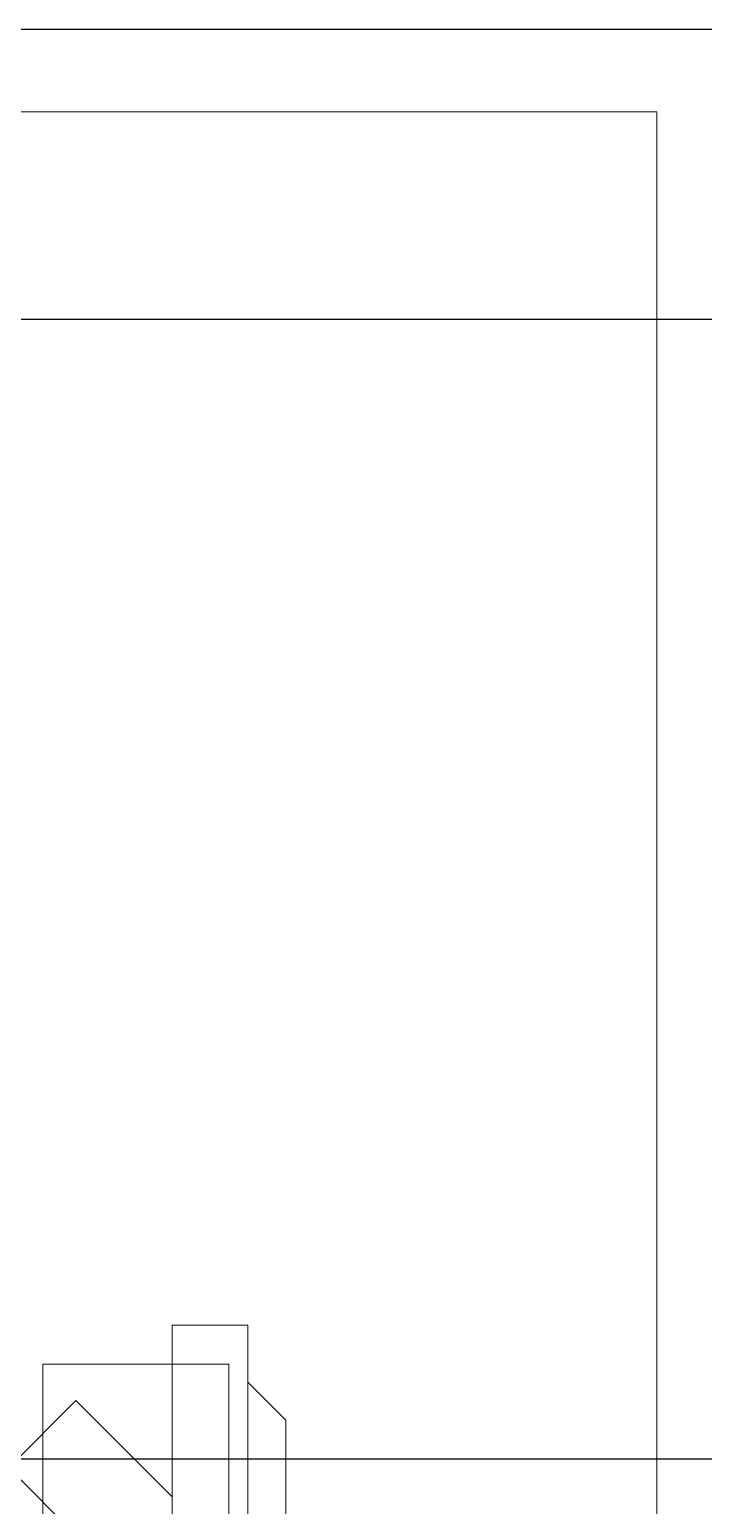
# Model space of a CAD drawing. Header units: inches. Extents: x -246178 to 57169, y -29325 to 19878.
# Drawn here: x 32600 to 32955, y -3624 to -2847 of the extents above; entities that cross this region are included whole.
import ezdxf

# ---------------------------------------------------------------- set-up
doc = ezdxf.new("R2010")
doc.units = ezdxf.units.IN
doc.header["$LTSCALE"] = 25
doc.header["$MEASUREMENT"] = 0
doc.linetypes.add('DASHDOT', pattern=[25.4, 12.7, -6.35, 0, -6.35])
doc.layers.get('0').update_dxf_attribs({"color": 8})
doc.layers.add('00-Ground Floor$0$False Ceiling', color=251, linetype='Continuous')
for name, color, linetype, lineweight in [('00-Ground Floor$0$LOADING', 253, 'Continuous', 5), ('00-Ground Floor$0$NEW Wall', 166, 'Continuous', 5), ('00-Ground Floor$0$Walls', 251, 'Continuous', 5), ('E-LITE-CLNG-CNDT', 6, 'DASHDOT', 35)]:
    doc.layers.add(name, color=color, linetype=linetype, lineweight=lineweight)

# ---------------------------------------------------------------- blocks, each defined once
blk = doc.blocks.new('*X73')
at = {"color": 0}
for p, q in [((13, 1), (13, 1)), ((13, 1), (13, 1)), ((13, 1), (13, 1)), ((13, 1), (13, 1)), ((13, 1), (13, 1)), ((13, 1), (13, 1)), ((13, 1), (13, 1)), ((13, 1), (13, 1)), ((13, 1), (13, 1)), ((13, 1), (13, 1)), ((13, 1), (13, 1)), ((13, 1), (13, 1)), ((13, 1), (13, 1)), ((13, 1), (13, 1)), ((13, 1), (13, 1)), ((13, 1), (14, 1)), ((13, 1), (14, 1)), ((13, 1), (14, 1)), ((13, 1), (13, 1)), ((13, 1), (13, 1)), ((13, 1), (13, 1)), ((13, 1), (13, 1)), ((13, 1), (13, 1)), ((13, 1), (13, 1)), ((13, 1), (13, 1)), ((13, 1), (13, 1)), ((13, 1), (13, 1)), ((13, 1), (13, 1)), ((13, 1), (13, 1)), ((13, 1), (13, 1)), ((13, 1), (13, 1)), ((13, 1), (13, 1)), ((13, 1), (13, 1)), ((13, 1), (13, 1)), ((13, 1), (13, 1)), ((13, 1), (13, 1)), ((13, 1), (13, 1)), ((13, 1), (13, 1)), ((13, 1), (13, 1)), ((13, 1), (13, 1)), ((13, 1), (13, 1)), ((13, 1), (13, 1)), ((13, 1), (13, 1)), ((13, 1), (13, 1)), ((13, 1), (13, 1)), ((13, 1), (13, 1)), ((13, 1), (13, 1)), ((13, 1), (13, 1)), ((13, 1), (13, 1)), ((13, 1), (13, 1)), ((13, 1), (13, 1)), ((13, 1), (13, 1)), ((13, 1), (13, 1)), ((13, 1), (13, 1)), ((13, 1), (13, 1)), ((13, 1), (13, 1)), ((13, 1), (13, 1)), ((13, 1), (13, 1)), ((13, 1), (13, 1)), ((13, 1), (13, 1)), ((13, 1), (13, 1)), ((13, 1), (13, 1)), ((13, 1), (13, 1)), ((13, 1), (13, 1)), ((13, 1), (13, 1)), ((13, 1), (13, 1)), ((13, 1), (13, 1)), ((13, 1), (13, 1)), ((13, 1), (13, 1)), ((13, 1), (13, 1)), ((13, 1), (13, 1)), ((13, 1), (13, 1)), ((13, 1), (13, 1)), ((13, 1), (13, 1)), ((13, 1), (13, 1)), ((13, 1), (13, 1)), ((13, 1), (13, 1)), ((13, 1), (13, 1)), ((13, 1), (13, 1)), ((13, 1), (13, 1)), ((13, 1), (13, 1)), ((13, 1), (13, 1)), ((13, 1), (13, 1)), ((13, 1), (13, 1)), ((13, 1), (13, 1)), ((13, 1), (13, 1)), ((13, 1), (13, 1)), ((13, 1), (13, 1)), ((13, 1), (13, 1)), ((13, 1), (13, 1)), ((13, 1), (13, 1)), ((13, 1), (13, 1)), ((13, 1), (13, 1)), ((13, 1), (13, 1)), ((13, 1), (13, 1)), ((13, 1), (13, 1)), ((13, 1), (13, 1)), ((13, 1), (13, 1)), ((13, 1), (13, 1)), ((13, 1), (13, 1)), ((13, 1), (13, 1)), ((13, 1), (13, 1)), ((13, 1), (13, 1)), ((13, 1), (13, 1)), ((13, 1), (13, 1)), ((13, 1), (13, 1)), ((13, 1), (13, 1)), ((13, 1), (13, 1)), ((13, 1), (13, 1)), ((13, 1), (13, 1)), ((13, 1), (13, 1)), ((13, 1), (13, 1)), ((13, 1), (13, 1)), ((13, 1), (13, 1)), ((13, 1), (13, 1)), ((13, 1), (13, 1)), ((13, 1), (13, 1)), ((13, 1), (13, 1)), ((13, 1), (13, 1)), ((13, 1), (13, 1)), ((13, 1), (13, 1)), ((13, 1), (13, 1)), ((13, 1), (13, 1)), ((13, 1), (14, 1)), ((13, 0), (13, 0)), ((13, 0), (13, 0)), ((13, 0), (13, 0)), ((13, 0), (13, 0)), ((13, 0), (13, 0)), ((13, 0), (13, 0)), ((13, 0), (13, 0)), ((13, 0), (13, 0)), ((13, 0), (13, 0)), ((13, 0), (13, 0)), ((13, 0), (13, 0)), ((13, 0), (13, 0)), ((13, 0), (13, 0)), ((13, 0), (13, 0)), ((13, 0), (13, 0)), ((13, 0), (13, 0)), ((13, 0), (13, 0)), ((13, 0), (13, 0)), ((13, 0), (13, 0)), ((13, 0), (13, 0)), ((13, 0), (13, 0)), ((13, 0), (13, 0)), ((13, 0), (13, 0)), ((13, 0), (13, 0)), ((13, 0), (13, 0)), ((13, 0), (13, 0)), ((13, 0), (13, 0)), ((13, 0), (13, 0)), ((13, 0), (13, 0)), ((13, 0), (13, 0)), ((13, 0), (13, 0)), ((13, 0), (13, 0)), ((13, 0), (13, 0)), ((13, 0), (13, 0)), ((13, 0), (13, 0)), ((13, 0), (13, 0)), ((13, 0), (13, 0)), ((13, 0), (13, 0)), ((13, 0), (13, 0)), ((13, 0), (13, 0)), ((13, 0), (13, 0)), ((13, 0), (13, 0)), ((13, 0), (13, 0)), ((13, 0), (13, 0)), ((13, 0), (13, 0)), ((13, 0), (13, 0)), ((13, 0), (13, 0)), ((13, 0), (13, 0)), ((13, 0), (14, 0)), ((13, 0), (14, 0)), ((13, 0), (13, 0)), ((13, 0), (14, 0)), ((14, 1), (14, 1)), ((14, 1), (14, 1)), ((14, 1), (14, 1)), ((14, 1), (14, 1)), ((14, 1), (14, 1)), ((14, 1), (14, 1)), ((14, 1), (14, 1)), ((14, 1), (14, 1)), ((14, 1), (14, 1)), ((14, 1), (14, 1)), ((14, 1), (14, 1)), ((14, 1), (14, 1)), ((14, 1), (14, 1)), ((14, 1), (14, 1)), ((14, 1), (14, 1)), ((14, 1), (14, 1)), ((14, 1), (14, 1)), ((14, 1), (14, 1)), ((14, 1), (14, 1)), ((14, 1), (14, 1)), ((14, 1), (14, 1)), ((14, 1), (14, 1)), ((14, 1), (14, 1)), ((14, 1), (14, 1)), ((14, 1), (14, 1)), ((14, 1), (14, 1)), ((14, 1), (14, 1)), ((14, 1), (14, 1)), ((14, 1), (14, 1)), ((14, 1), (14, 1)), ((14, 1), (14, 1)), ((14, 1), (14, 1)), ((14, 1), (14, 1)), ((14, 1), (14, 1)), ((14, 1), (14, 1)), ((14, 1), (14, 1)), ((14, 1), (14, 1)), ((14, 1), (14, 1)), ((14, 1), (14, 1)), ((14, 1), (14, 1)), ((14, 1), (14, 1)), ((14, 1), (14, 1)), ((14, 1), (14, 1)), ((14, 1), (14, 1)), ((14, 1), (14, 1)), ((14, 1), (14, 1)), ((14, 1), (14, 1)), ((14, 1), (14, 1)), ((14, 1), (14, 1)), ((14, 1), (14, 1)), ((14, 1), (14, 1)), ((14, 1), (14, 1)), ((14, 1), (14, 1)), ((14, 1), (14, 1)), ((14, 1), (14, 1)), ((14, 1), (14, 1)), ((14, 1), (14, 1)), ((14, 1), (14, 1)), ((14, 1), (14, 1)), ((14, 1), (14, 1)), ((14, 1), (14, 1)), ((14, 1), (14, 1)), ((14, 1), (14, 1)), ((14, 1), (14, 1)), ((14, 1), (14, 1)), ((14, 1), (14, 1)), ((14, 1), (14, 1)), ((14, 1), (14, 1)), ((14, 1), (14, 1)), ((14, 1), (14, 1)), ((14, 1), (14, 1)), ((14, 1), (14, 1)), ((14, 1), (14, 1)), ((14, 1), (14, 1)), ((14, 1), (14, 1)), ((14, 1), (14, 1)), ((14, 1), (14, 1)), ((14, 1), (14, 1)), ((14, 1), (14, 1)), ((14, 1), (14, 1)), ((14, 1), (14, 1)), ((14, 1), (14, 1)), ((14, 1), (14, 1)), ((14, 1), (14, 1)), ((14, 1), (14, 1)), ((14, 1), (14, 1)), ((14, 1), (14, 1)), ((14, 1), (14, 1)), ((14, 1), (14, 1)), ((14, 1), (14, 1)), ((14, 1), (14, 1)), ((14, 1), (14, 1)), ((14, 1), (14, 1)), ((14, 1), (14, 1)), ((14, 0), (14, 0)), ((14, 0), (14, 0)), ((14, 0), (14, 0)), ((14, 0), (14, 0)), ((14, 0), (14, 0)), ((14, 0), (14, 0)), ((14, 0), (14, 0)), ((14, 0), (14, 0)), ((14, 0), (14, 0)), ((14, 0), (14, 0)), ((14, 0), (14, 0)), ((14, 0), (14, 0)), ((14, 0), (14, 0)), ((14, 0), (14, 0)), ((14, 0), (14, 0)), ((14, 0), (14, 0)), ((14, 0), (14, 0)), ((14, 0), (14, 0)), ((14, 0), (14, 0)), ((14, 0), (14, 0)), ((14, 0), (14, 0)), ((14, 0), (14, 0)), ((14, 0), (14, 0)), ((14, 0), (14, 0)), ((14, 0), (14, 0)), ((14, 0), (14, 0)), ((14, 0), (14, 0)), ((14, 0), (14, 0)), ((14, 0), (14, 0)), ((14, 0), (14, 0)), ((14, 0), (14, 0)), ((14, 0), (14, 0)), ((14, 0), (14, 0)), ((14, 0), (14, 0)), ((14, 0), (14, 0)), ((14, 0), (14, 0)), ((14, 0), (14, 0)), ((14, 0), (14, 0)), ((14, 0), (14, 0)), ((14, 0), (14, 0)), ((14, 0), (14, 0)), ((14, 0), (14, 0)), ((14, 0), (14, 0)), ((14, 0), (14, 0)), ((14, 0), (14, 0)), ((14, 0), (14, 0)), ((14, 0), (14, 0)), ((14, 0), (14, 0)), ((13, 0), (13, 0)), ((13, 0), (14, 0)), ((13, 0), (13, 0)), ((13, 0), (14, 0)), ((13, 0), (13, 0)), ((13, 0), (14, 0)), ((13, 0), (13, 0)), ((13, 0), (13, 0)), ((13, 0), (13, 0)), ((13, 0), (13, 0)), ((13, 0), (14, 0)), ((13, 0), (13, 0)), ((13, 0), (14, 0)), ((13, 0), (13, 0)), ((13, 0), (14, 0)), ((13, 0), (13, 0)), ((13, 0), (14, 0)), ((13, 0), (13, 0)), ((13, 0), (14, 0)), ((13, 0), (13, 0)), ((13, 0), (14, 0)), ((13, 0), (13, 0)), ((13, 0), (14, 0)), ((13, 0), (13, 0)), ((13, 0), (13, 0)), ((13, 0), (13, 0)), ((13, 0), (14, 0)), ((13, 0), (13, 0)), ((13, 0), (14, 0)), ((13, 0), (13, 0)), ((13, 0), (14, 0)), ((13, 0), (13, 0)), ((13, 0), (14, 0)), ((13, 0), (13, 0)), ((13, 0), (13, 0)), ((13, 0), (13, 0)), ((13, 0), (13, 0)), ((13, 0), (13, 0)), ((13, 0), (13, 0)), ((13, 0), (13, 0)), ((13, 0), (13, 0)), ((13, 0), (13, 0)), ((13, 0), (13, 0)), ((13, 0), (13, 0)), ((13, 0), (13, 0)), ((13, 0), (13, 0)), ((13, 0), (13, 0)), ((13, 0), (13, 0)), ((13, 0), (13, 0)), ((13, 0), (13, 0)), ((13, 0), (13, 0)), ((13, 0), (13, 0)), ((13, 0), (13, 0)), ((13, 0), (13, 0)), ((13, 0), (13, 0)), ((13, 0), (13, 0)), ((13, 0), (13, 0)), ((13, 0), (13, 0)), ((13, 0), (13, 0)), ((13, 0), (13, 0)), ((13, 0), (13, 0)), ((13, 0), (13, 0)), ((13, 0), (13, 0)), ((13, 0), (13, 0)), ((13, -1), (13, -1)), ((13, -1), (13, -1)), ((13, -1), (13, -1)), ((13, -1), (13, -1)), ((13, -1), (13, -1)), ((13, -1), (14, -1)), ((13, -1), (13, -1)), ((14, 0), (14, 0)), ((14, 0), (14, 0)), ((14, 0), (14, 0)), ((14, 0), (14, 0)), ((14, 0), (14, 0)), ((14, 0), (14, 0)), ((14, 0), (14, 0)), ((14, 0), (14, 0)), ((14, 0), (14, 0)), ((14, 0), (14, 0)), ((14, 0), (14, 0)), ((14, 0), (14, 0)), ((14, 0), (14, 0)), ((14, 0), (14, 0)), ((14, 0), (14, 0)), ((13, 0), (14, 0)), ((14, 0), (14, 0)), ((14, 0), (14, 0)), ((14, 0), (14, 0)), ((14, 0), (14, 0)), ((14, 0), (14, 0)), ((14, 0), (14, 0)), ((14, 0), (14, 0)), ((14, 0), (14, 0)), ((14, 0), (14, 0)), ((14, 0), (14, 0)), ((14, 0), (14, 0)), ((14, 0), (14, 0)), ((14, 0), (14, 0)), ((14, 0), (14, 0)), ((14, 0), (14, 0)), ((14, 0), (14, 0)), ((14, 0), (14, 0)), ((14, 0), (14, 0)), ((14, 0), (14, 0)), ((14, 0), (14, 0)), ((14, 0), (14, 0)), ((14, 0), (14, 0)), ((14, 0), (14, 0)), ((14, 0), (14, 0)), ((14, 0), (14, 0)), ((14, 0), (14, 0)), ((14, 0), (14, 0)), ((14, 0), (14, 0)), ((14, 0), (14, 0)), ((14, 0), (14, 0)), ((14, 0), (14, 0)), ((14, 0), (14, 0)), ((14, 0), (14, 0)), ((14, 0), (14, 0)), ((14, -1), (14, -1)), ((14, -1), (14, -1)), ((14, -1), (14, -1)), ((14, -1), (14, -1)), ((14, -1), (14, -1))]:
    blk.add_line(p, q, dxfattribs=at)
blk = doc.blocks.new('*X72')
at = {"color": 0}
for p, q in [((5, 3), (5, 3)), ((5, 3), (5, 3)), ((5, 3), (5, 3)), ((5, 3), (5, 3)), ((5, 3), (5, 3)), ((5, 3), (5, 3)), ((5, 3), (5, 3)), ((5, 3), (5, 3)), ((5, 3), (5, 3)), ((5, 3), (5, 3)), ((5, 3), (5, 3)), ((5, 3), (5, 3)), ((5, 3), (5, 3)), ((5, 3), (5, 3)), ((5, 3), (5, 3)), ((5, 3), (5, 3)), ((5, 3), (5, 3)), ((5, 3), (5, 3)), ((5, 3), (5, 3)), ((5, 3), (5, 3)), ((5, 3), (5, 3)), ((5, 3), (5, 3)), ((5, 3), (5, 3)), ((5, 3), (5, 3)), ((5, 3), (5, 3)), ((5, 3), (5, 3)), ((5, 3), (5, 3)), ((5, 3), (5, 3)), ((5, 3), (5, 3)), ((5, 3), (5, 3)), ((5, 3), (5, 3)), ((5, 3), (5, 3)), ((5, 3), (5, 3)), ((5, 3), (5, 3)), ((5, 3), (5, 3)), ((5, 3), (5, 3)), ((5, 3), (5, 3)), ((5, 3), (5, 3)), ((5, 3), (5, 3)), ((5, 3), (5, 3)), ((5, 3), (5, 3)), ((5, 3), (5, 3)), ((5, 3), (5, 3)), ((5, 3), (5, 3)), ((5, 3), (5, 3)), ((5, 3), (5, 3)), ((5, 3), (5, 3)), ((5, 3), (5, 3)), ((5, 3), (5, 3)), ((5, 3), (5, 3)), ((5, 3), (5, 3)), ((5, 3), (5, 3)), ((5, 3), (5, 3)), ((5, 3), (5, 3)), ((5, 3), (5, 3)), ((5, 3), (5, 3)), ((5, 3), (5, 3)), ((5, 3), (5, 3)), ((5, 3), (5, 3)), ((5, 3), (5, 3)), ((5, 3), (5, 3)), ((5, 3), (5, 3)), ((5, 3), (5, 3)), ((5, 3), (5, 3)), ((5, 3), (5, 3)), ((5, 3), (5, 3)), ((6, 3), (5, 3)), ((5, 3), (5, 3)), ((6, 3), (5, 3)), ((5, 3), (5, 3)), ((6, 3), (5, 3)), ((5, 3), (5, 3)), ((6, 3), (5, 3)), ((5, 3), (5, 3)), ((5, 3), (5, 3)), ((5, 3), (5, 3)), ((5, 3), (5, 3)), ((5, 3), (5, 3)), ((5, 3), (5, 3)), ((5, 3), (5, 3)), ((5, 3), (5, 3)), ((5, 3), (5, 3)), ((5, 3), (5, 3)), ((5, 3), (5, 3)), ((5, 3), (5, 3)), ((5, 3), (5, 3)), ((5, 3), (5, 3)), ((5, 3), (5, 3)), ((5, 3), (5, 3)), ((5, 3), (5, 3)), ((5, 3), (5, 3)), ((5, 3), (5, 3)), ((5, 3), (5, 3)), ((5, 3), (5, 3)), ((5, 3), (5, 3)), ((5, 3), (5, 3)), ((6, 3), (6, 3)), ((6, 3), (6, 3)), ((6, 3), (6, 3)), ((6, 3), (6, 3)), ((6, 3), (6, 3)), ((6, 3), (6, 3)), ((6, 3), (6, 3)), ((6, 3), (6, 3)), ((6, 3), (6, 3)), ((6, 3), (6, 3)), ((6, 3), (6, 3)), ((6, 3), (6, 3)), ((6, 3), (6, 3)), ((6, 3), (6, 3)), ((6, 3), (6, 3)), ((6, 3), (6, 3)), ((6, 3), (6, 3)), ((6, 3), (6, 3)), ((6, 3), (6, 3)), ((6, 3), (6, 3)), ((6, 3), (6, 3)), ((6, 3), (6, 3)), ((6, 3), (6, 3)), ((6, 3), (6, 3)), ((6, 3), (6, 3)), ((6, 3), (6, 3)), ((6, 3), (6, 3)), ((6, 3), (6, 3)), ((6, 3), (6, 3)), ((6, 3), (6, 3)), ((6, 3), (6, 3)), ((6, 3), (6, 3)), ((6, 3), (6, 3)), ((6, 3), (6, 3)), ((6, 3), (6, 3)), ((6, 3), (6, 3)), ((6, 3), (6, 3)), ((6, 3), (6, 3)), ((6, 3), (6, 3)), ((6, 3), (6, 3)), ((6, 3), (6, 3)), ((6, 3), (6, 3)), ((6, 3), (6, 3)), ((6, 3), (6, 3)), ((6, 3), (6, 3)), ((6, 3), (6, 3)), ((6, 3), (6, 3)), ((6, 3), (6, 3)), ((6, 3), (6, 3)), ((6, 3), (6, 3)), ((6, 3), (6, 3)), ((6, 3), (6, 3)), ((6, 3), (6, 3)), ((6, 3), (6, 3)), ((6, 3), (6, 3)), ((6, 3), (6, 3)), ((6, 3), (6, 3)), ((6, 3), (6, 3)), ((6, 3), (6, 3)), ((6, 3), (6, 3)), ((6, 3), (6, 3)), ((6, 3), (6, 3)), ((6, 3), (6, 3)), ((6, 3), (6, 3)), ((6, 3), (6, 3)), ((6, 3), (6, 3)), ((6, 3), (6, 3)), ((6, 3), (6, 3)), ((6, 3), (6, 3)), ((6, 3), (6, 3)), ((6, 3), (6, 3)), ((6, 3), (6, 3)), ((6, 3), (6, 3)), ((6, 3), (6, 3)), ((6, 3), (6, 3)), ((6, 3), (6, 3)), ((6, 3), (6, 3)), ((6, 3), (6, 3)), ((6, 3), (6, 3)), ((6, 3), (6, 3)), ((6, 3), (6, 3)), ((6, 3), (6, 3)), ((6, 3), (6, 3)), ((6, 3), (6, 3)), ((6, 3), (6, 3)), ((6, 3), (6, 3)), ((6, 3), (6, 3)), ((6, 3), (6, 3)), ((6, 3), (6, 3)), ((6, 3), (6, 3)), ((6, 3), (6, 3)), ((6, 3), (6, 3)), ((6, 3), (6, 3)), ((6, 3), (6, 3)), ((6, 3), (6, 3)), ((6, 3), (6, 3)), ((6, 3), (6, 3)), ((6, 3), (6, 3)), ((6, 3), (6, 3)), ((6, 3), (6, 3)), ((6, 3), (6, 3)), ((6, 3), (6, 3)), ((6, 3), (6, 3)), ((6, 3), (6, 3)), ((6, 3), (6, 3)), ((6, 3), (6, 3)), ((6, 3), (6, 3)), ((6, 3), (6, 3)), ((6, 3), (6, 3)), ((6, 3), (6, 3)), ((6, 3), (6, 3)), ((6, 3), (6, 3)), ((6, 3), (6, 3)), ((6, 3), (6, 3)), ((6, 3), (6, 3)), ((6, 3), (6, 3)), ((6, 3), (6, 3)), ((6, 3), (6, 3)), ((6, 3), (6, 3)), ((6, 3), (6, 3)), ((6, 3), (6, 3)), ((6, 3), (6, 3)), ((6, 3), (6, 3)), ((6, 3), (6, 3)), ((6, 3), (6, 3)), ((6, 3), (6, 3)), ((6, 3), (6, 3)), ((6, 3), (6, 3)), ((6, 3), (6, 3)), ((6, 3), (6, 3)), ((6, 3), (6, 3)), ((6, 3), (6, 3)), ((6, 3), (6, 3)), ((6, 3), (6, 3)), ((6, 3), (6, 3)), ((6, 3), (6, 3)), ((6, 3), (6, 3)), ((6, 3), (6, 3)), ((6, 3), (6, 3)), ((6, 3), (6, 3)), ((6, 3), (6, 3)), ((6, 3), (6, 3)), ((6, 3), (6, 3)), ((6, 3), (6, 3)), ((6, 3), (6, 3)), ((6, 3), (6, 3)), ((6, 3), (6, 3)), ((6, 3), (6, 3)), ((6, 3), (6, 3)), ((6, 3), (6, 3)), ((6, 3), (6, 3)), ((6, 3), (6, 3)), ((6, 3), (6, 3)), ((6, 3), (6, 3)), ((6, 3), (6, 3)), ((6, 3), (6, 3)), ((6, 3), (6, 3)), ((6, 3), (6, 3)), ((6, 3), (6, 3)), ((6, 3), (6, 3)), ((6, 3), (6, 3)), ((6, 3), (6, 3)), ((6, 3), (6, 3)), ((6, 3), (6, 3)), ((6, 3), (6, 3)), ((6, 3), (6, 3)), ((6, 3), (6, 3)), ((6, 3), (6, 3)), ((6, 3), (6, 3)), ((6, 3), (6, 3)), ((6, 3), (6, 3)), ((6, 3), (6, 3)), ((6, 3), (6, 3)), ((6, 3), (6, 3)), ((6, 3), (6, 3)), ((6, 3), (6, 3)), ((6, 3), (6, 3)), ((6, 3), (6, 3)), ((6, 3), (6, 3)), ((6, 3), (6, 3)), ((6, 3), (6, 3)), ((6, 3), (6, 3)), ((6, 3), (6, 3)), ((6, 3), (6, 3)), ((6, 3), (6, 3)), ((6, 3), (6, 3)), ((6, 3), (6, 3)), ((6, 3), (6, 3)), ((6, 3), (6, 3)), ((6, 3), (6, 3)), ((6, 3), (6, 3)), ((6, 3), (6, 3)), ((6, 3), (6, 3)), ((6, 3), (6, 3)), ((6, 3), (6, 3)), ((6, 3), (6, 3)), ((6, 3), (6, 3)), ((6, 3), (6, 3)), ((6, 3), (6, 3)), ((6, 3), (6, 3)), ((6, 3), (6, 3)), ((6, 3), (6, 3)), ((6, 3), (6, 3)), ((6, 3), (6, 3)), ((6, 3), (5, 3)), ((6, 3), (5, 3)), ((6, 3), (5, 3)), ((6, 3), (5, 3)), ((6, 3), (5, 3)), ((6, 3), (6, 3)), ((6, 3), (6, 3)), ((6, 3), (6, 3)), ((6, 3), (6, 3)), ((6, 3), (6, 3)), ((6, 3), (6, 3)), ((6, 3), (6, 3)), ((6, 3), (6, 3)), ((6, 3), (6, 3)), ((6, 3), (6, 3)), ((6, 3), (6, 3)), ((6, 3), (6, 3)), ((6, 3), (6, 3)), ((6, 3), (6, 3)), ((6, 3), (6, 3)), ((6, 3), (6, 3)), ((6, 3), (6, 3)), ((6, 3), (6, 3)), ((6, 3), (6, 3)), ((6, 3), (6, 3)), ((6, 3), (6, 3)), ((6, 3), (6, 3)), ((6, 3), (6, 3)), ((6, 3), (6, 3)), ((6, 3), (6, 3)), ((6, 3), (6, 3)), ((6, 3), (6, 3)), ((6, 3), (6, 3)), ((6, 3), (6, 3)), ((6, 3), (6, 3)), ((6, 3), (6, 3)), ((6, 3), (6, 3)), ((6, 3), (6, 3)), ((6, 3), (6, 3)), ((6, 3), (6, 3)), ((6, 3), (6, 3)), ((6, 3), (6, 3)), ((6, 3), (6, 3)), ((6, 3), (6, 3)), ((6, 3), (6, 3)), ((6, 3), (6, 3)), ((6, 3), (6, 3)), ((6, 3), (6, 3)), ((6, 3), (6, 3)), ((6, 3), (6, 3)), ((6, 3), (6, 3)), ((6, 3), (6, 3)), ((6, 3), (6, 3)), ((6, 3), (6, 3)), ((6, 3), (6, 3)), ((6, 3), (6, 3)), ((6, 3), (6, 3)), ((6, 3), (6, 3)), ((6, 3), (6, 3)), ((6, 3), (6, 3)), ((6, 3), (6, 3)), ((6, 3), (6, 3)), ((6, 3), (6, 3)), ((6, 3), (6, 3)), ((6, 3), (6, 3)), ((6, 3), (6, 3)), ((6, 3), (6, 3)), ((6, 3), (6, 3)), ((6, 3), (6, 3)), ((6, 3), (6, 3)), ((6, 3), (6, 3)), ((6, 3), (6, 3)), ((6, 3), (6, 3)), ((6, 3), (6, 3)), ((6, 3), (6, 3)), ((6, 3), (6, 3)), ((6, 3), (6, 3)), ((6, 3), (6, 3)), ((6, 3), (6, 3)), ((6, 3), (6, 3)), ((6, 3), (6, 3)), ((6, 3), (6, 3)), ((6, 3), (6, 3)), ((6, 3), (6, 3)), ((6, 3), (6, 3)), ((6, 3), (6, 3)), ((6, 3), (6, 3)), ((6, 3), (6, 3)), ((6, 3), (6, 3)), ((6, 3), (6, 3)), ((6, 3), (6, 3)), ((6, 3), (6, 3)), ((6, 3), (6, 3)), ((6, 3), (6, 3)), ((6, 3), (6, 3)), ((6, 3), (6, 3)), ((6, 3), (6, 3)), ((6, 3), (6, 3)), ((6, 3), (6, 3)), ((6, 3), (6, 3)), ((6, 3), (6, 3)), ((6, 3), (6, 3)), ((6, 3), (6, 3)), ((6, 3), (6, 3)), ((6, 3), (6, 3)), ((6, 3), (6, 3)), ((6, 3), (6, 3)), ((6, 3), (6, 3)), ((6, 3), (6, 3)), ((6, 3), (6, 3)), ((6, 3), (6, 3)), ((6, 3), (6, 3)), ((6, 3), (6, 3)), ((6, 3), (6, 3)), ((6, 3), (6, 3)), ((6, 3), (6, 3)), ((6, 3), (6, 3)), ((6, 3), (6, 3)), ((6, 3), (6, 3)), ((6, 3), (6, 3)), ((6, 3), (6, 3)), ((6, 3), (6, 3)), ((6, 3), (6, 3)), ((6, 3), (6, 3)), ((6, 3), (6, 3)), ((6, 3), (6, 3)), ((6, 3), (6, 3)), ((6, 3), (6, 3)), ((6, 3), (6, 3)), ((6, 3), (6, 3)), ((6, 3), (6, 3)), ((6, 3), (6, 3)), ((6, 3), (6, 3)), ((6, 3), (6, 3)), ((6, 3), (6, 3)), ((6, 3), (6, 3)), ((6, 3), (6, 3)), ((6, 3), (6, 3)), ((6, 3), (6, 3)), ((6, 3), (6, 3)), ((6, 3), (6, 3)), ((6, 3), (6, 3)), ((6, 3), (6, 3)), ((6, 3), (6, 3)), ((6, 3), (6, 3)), ((6, 3), (6, 3)), ((6, 3), (6, 3)), ((6, 3), (6, 3)), ((6, 3), (6, 3)), ((6, 3), (6, 3)), ((6, 3), (6, 3)), ((6, 3), (6, 3)), ((6, 3), (6, 3)), ((6, 3), (6, 3)), ((6, 3), (6, 3)), ((6, 3), (6, 3)), ((6, 3), (6, 3)), ((6, 3), (6, 3)), ((6, 3), (6, 3)), ((6, 3), (6, 3)), ((6, 3), (6, 3)), ((6, 3), (6, 3)), ((6, 3), (6, 3)), ((6, 3), (6, 3)), ((6, 3), (6, 3)), ((6, 3), (6, 3)), ((6, 3), (6, 3)), ((6, 3), (6, 3)), ((6, 3), (6, 3)), ((6, 3), (6, 3)), ((6, 3), (6, 3)), ((6, 3), (6, 3)), ((6, 3), (6, 3)), ((6, 3), (6, 3)), ((6, 3), (6, 3)), ((6, 3), (6, 3)), ((6, 3), (6, 3)), ((6, 3), (6, 3)), ((6, 3), (6, 3)), ((6, 3), (6, 3)), ((6, 3), (6, 3)), ((6, 3), (6, 3)), ((6, 3), (6, 3)), ((6, 3), (6, 3)), ((6, 3), (6, 3)), ((6, 3), (6, 3)), ((6, 3), (6, 3)), ((6, 3), (6, 3)), ((6, 3), (6, 3)), ((6, 3), (6, 3)), ((6, 3), (6, 3)), ((6, 3), (6, 3)), ((6, 3), (6, 3)), ((6, 3), (6, 3)), ((6, 3), (6, 3)), ((6, 3), (6, 3)), ((6, 3), (6, 3)), ((6, 3), (6, 3)), ((6, 3), (6, 3)), ((6, 3), (6, 3)), ((6, 3), (6, 3)), ((6, 3), (6, 3)), ((6, 3), (6, 3)), ((6, 3), (6, 3)), ((6, 3), (6, 3)), ((6, 3), (6, 3)), ((6, 3), (6, 3)), ((6, 3), (6, 3)), ((6, 3), (6, 3)), ((6, 3), (6, 3)), ((6, 3), (6, 3)), ((6, 3), (6, 3)), ((6, 3), (6, 3)), ((6, 3), (6, 3)), ((6, 3), (6, 3)), ((6, 3), (6, 3)), ((6, 3), (6, 3)), ((6, 3), (6, 3)), ((6, 3), (6, 3)), ((6, 3), (6, 3)), ((6, 3), (6, 3)), ((6, 3), (6, 3)), ((6, 3), (6, 3)), ((6, 3), (6, 3)), ((6, 3), (6, 3)), ((6, 3), (6, 3)), ((6, 3), (6, 3)), ((6, 3), (6, 3)), ((6, 3), (6, 3)), ((6, 3), (6, 3)), ((6, 3), (6, 3)), ((6, 3), (6, 3)), ((6, 3), (6, 3)), ((6, 3), (6, 3)), ((6, 3), (6, 3)), ((6, 3), (6, 3)), ((6, 3), (6, 3)), ((6, 3), (6, 3)), ((6, 3), (6, 3)), ((6, 3), (6, 3)), ((6, 3), (6, 3)), ((6, 3), (6, 3)), ((6, 3), (6, 3)), ((6, 3), (6, 3)), ((6, 3), (6, 3)), ((6, 3), (6, 3)), ((6, 3), (6, 3)), ((6, 3), (6, 3)), ((6, 3), (6, 3)), ((6, 3), (6, 3)), ((6, 3), (6, 3)), ((6, 3), (6, 3)), ((6, 3), (6, 3)), ((6, 3), (6, 3)), ((6, 3), (6, 3)), ((6, 3), (6, 3)), ((6, 3), (6, 3)), ((6, 3), (6, 3)), ((6, 3), (6, 3)), ((6, 3), (6, 3)), ((6, 3), (6, 3)), ((6, 3), (6, 3)), ((6, 3), (6, 3)), ((6, 3), (6, 3)), ((6, 3), (6, 3)), ((6, 3), (6, 3)), ((6, 3), (6, 3)), ((6, 3), (6, 3)), ((6, 3), (6, 3)), ((6, 3), (6, 3)), ((6, 3), (6, 3)), ((6, 3), (6, 3)), ((6, 3), (6, 3)), ((6, 3), (6, 3)), ((6, 3), (6, 3)), ((6, 3), (6, 3)), ((6, 3), (6, 3)), ((6, 3), (6, 3)), ((6, 3), (6, 3)), ((6, 3), (6, 3)), ((6, 3), (6, 3)), ((6, 3), (6, 3)), ((6, 3), (6, 3)), ((6, 3), (6, 3)), ((6, 3), (6, 3)), ((6, 3), (6, 3)), ((6, 3), (6, 3)), ((6, 3), (6, 3)), ((6, 3), (6, 3)), ((6, 3), (6, 3)), ((6, 3), (6, 3)), ((6, 3), (6, 3)), ((6, 3), (6, 3)), ((6, 3), (6, 3)), ((6, 3), (6, 3)), ((6, 3), (6, 3)), ((6, 3), (6, 3)), ((6, 3), (6, 3)), ((6, 3), (6, 3)), ((6, 3), (6, 3)), ((6, 3), (6, 3)), ((6, 3), (6, 3)), ((6, 3), (6, 3)), ((6, 3), (6, 3)), ((6, 3), (6, 3)), ((6, 3), (6, 3)), ((6, 3), (6, 3)), ((6, 3), (6, 3)), ((6, 3), (6, 3)), ((6, 3), (6, 3)), ((6, 3), (6, 3)), ((6, 3), (6, 3)), ((6, 3), (6, 3)), ((6, 3), (6, 3)), ((6, 3), (6, 3)), ((6, 3), (6, 3)), ((6, 3), (6, 3)), ((6, 3), (6, 3)), ((6, 3), (6, 3)), ((6, 3), (6, 3)), ((6, 3), (6, 3)), ((6, 3), (6, 3))]:
    blk.add_line(p, q, dxfattribs=at)
blk = doc.blocks.new('00-Ground Floor$0$GF21043-P')
at = {"color": 0}
for p, q in [((0.8, 0.75), (-0.8, 0.75)), ((0.8, 0), (0.8, 0.75))]:
    blk.add_line(p, q, dxfattribs=at)
for points in [[(0.8, 0.75), (0.8, 0.75), (0.8, 0.75), (0.8, 0.75), (0.8, 0.75), (0.8, 0.75), (0.8, 0.75), (0.8, 0.75), (0.8, 0.75), (0.8, 0.75), (0.8, 0.75), (0.8, 0.75), (0.8, 0.75), (0.8, 0.75), (0.8, 0.75), (0.8, 0.75), (0.8, 0.75), (0.8, 0.75), (0.8, 0.75), (0.8, 0.75), (0.8, 0.75), (0.8, 0.75), (0.8, 0.75), (0.8, 0.75), (0.8, 0.75), (0.8, 0.75), (0.8, 0.75), (0.8, 0.75), (0.8, 0.75), (0.8, 0.75), (0.8, 0.75), (0.8, 0.75), (0.8, 0.75), (0.8, 0.75), (0.8, 0.75), (0.8, 0.75), (0.8, 0.75), (0.8, 0.75), (0.8, 0.75), (0.8, 0.75), (0.8, 0.75), (0.8, 0.75), (0.8, 0.75), (0.8, 0.75), (0.8, 0.75), (0.8, 0.75), (0.8, 0.75), (0.8, 0.75), (0.8, 0.75), (0.8, 0.75), (0.8, 0.75), (0.8, 0.75), (0.8, 0.75), (0.8, 0.75), (0.8, 0.75), (0.8, 0.75), (0.8, 0.75), (0.8, 0.75), (0.8, 0.75), (0.8, 0.75), (0.8, 0.75), (0.8, 0.75), (0.8, 0.75), (0.8, 0.75), (0.8, 0.75), (0.8, 0.75), (0.8, 0.75), (0.8, 0.75), (0.8, 0.75), (0.8, 0.75), (0.8, 0.75), (0.8, 0.75), (0.8, 0.75), (0.8, 0.75), (0.8, 0.75), (0.8, 0.75), (0.8, 0.75), (0.8, 0.75), (0.8, 0.75), (0.8, 0.75), (0.8, 0.75), (0.8, 0.75), (0.8, 0.75), (0.8, 0.75), (0.8, 0.75), (0.8, 0.75), (0.8, 0.75), (0.8, 0.75), (0.8, 0.75), (0.8, 0.75), (0.8, 0.75), (0.8, 0.75), (0.8, 0.75), (0.8, 0.75), (0.8, 0.75), (0.8, 0.75), (0.8, 0.75), (0.8, 0.75), (0.8, 0.75), (0.8, 0.75), (0.8, 0.75), (0.8, 0.75), (0.8, 0.75), (0.8, 0.75), (0.8, 0.75), (0.8, 0.75), (0.8, 0.75), (0.8, 0.75), (0.8, 0.75), (0.8, 0.75), (0.8, 0.75), (0.8, 0.75), (0.8, 0.75), (0.8, 0.75), (0.8, 0.75), (0.8, 0.75), (0.8, 0.75), (0.8, 0.75), (0.8, 0.75), (0.8, 0.75), (0.8, 0.75), (0.8, 0.75), (0.8, 0.75), (0.8, 0.75), (0.8, 0.75), (0.8, 0.75), (0.8, 0.75), (0.8, 0.75), (0.8, 0.75), (0.8, 0.75), (0.8, 0.75), (0.8, 0.75), (0.8, 0.75), (0.8, 0.75), (0.8, 0.75), (0.8, 0.75), (0.8, 0.75), (0.8, 0.75), (0.8, 0.75), (0.8, 0.75), (0.8, 0.75), (0.8, 0.75), (0.8, 0.75), (0.8, 0.75), (0.8, 0.75), (0.8, 0.75), (0.8, 0.75), (0.8, 0.75), (0.8, 0.75), (0.8, 0.75), (0.8, 0.75), (0.8, 0.75), (0.8, 0.75), (0.8, 0.75), (0.8, 0.75), (0.8, 0.75), (0.8, 0.75), (0.8, 0.75), (0.8, 0.75), (0.8, 0.75), (0.8, 0.75), (0.8, 0.75), (0.8, 0.75), (0.8, 0.75), (0.8, 0.75), (0.8, 0.75), (0.8, 0.75), (0.8, 0.75), (0.8, 0.75), (0.8, 0.75), (0.8, 0.75), (0.8, 0.75), (0.8, 0.75), (0.8, 0.75), (0.8, 0.75), (0.8, 0.75), (0.8, 0.75), (0.8, 0.75), (0.8, 0.75), (0.8, 0.75), (0.8, 0.75), (0.8, 0.75), (0.8, 0.75), (0.8, 0.75), (0.8, 0.75), (0.8, 0.75), (0.8, 0.75), (0.8, 0.75), (0.8, 0.75), (0.8, 0.75), (0.8, 0.75), (0.8, 0.75), (0.8, 0.75), (0.8, 0.75), (0.8, 0.75), (0.8, 0.75), (0.8, 0.75), (0.8, 0.75), (0.8, 0.75), (0.8, 0.75), (0.8, 0.75), (0.8, 0.75), (0.8, 0.75), (0.8, 0.75), (0.8, 0.75), (0.8, 0.75), (0.8, 0.75), (0.8, 0.75), (0.8, 0.75), (0.8, 0.75), (0.8, 0.75), (0.8, 0.75), (0.8, 0.75), (0.8, 0.75), (0.8, 0.75), (0.8, 0.75), (0.8, 0.75), (0.8, 0.75), (0.8, 0.75), (0.8, 0.75), (0.8, 0.75), (0.8, 0.75), (0.8, 0.75), (0.8, 0.75), (0.8, 0.75), (0.8, 0.75), (0.8, 0.75), (0.8, 0.75), (0.8, 0.75), (0.8, 0.75), (0.8, 0.75), (0.8, 0.75), (0.8, 0.75), (0.8, 0.75), (0.8, 0.75), (0.8, 0.75), (0.8, 0.75), (0.8, 0.75), (0.8, 0.75), (0.8, 0.75), (0.8, 0.75), (0.8, 0.75), (0.8, 0.75), (0.8, 0.75), (0.8, 0.75), (0.8, 0.75), (0.8, 0.75), (0.8, 0.75), (0.8, 0.75), (0.8, 0.75), (0.8, 0.75), (0.8, 0.75), (0.8, 0.75), (0.8, 0.75), (0.8, 0.75), (0.8, 0.75), (0.8, 0.75), (0.8, 0.75), (0.8, 0.75), (0.8, 0.75), (0.8, 0.75), (0.8, 0.75), (0.8, 0.75), (0.8, 0.75), (0.8, 0.75), (0.8, 0.75), (0.8, 0.75), (0.8, 0.75), (0.8, 0.75), (0.8, 0.75), (0.8, 0.75), (0.8, 0.75), (0.8, 0.75), (0.8, 0.75), (0.8, 0.75), (0.8, 0.75), (0.8, 0.75)], [(0.8, 0.75), (0.8, 0.75), (0.8, 0.75), (0.8, 0.75), (0.8, 0.75), (0.8, 0.75), (0.8, 0.75), (0.8, 0.75), (0.8, 0.75), (0.8, 0.75), (0.8, 0.75), (0.8, 0.75), (0.8, 0.75), (0.8, 0.75), (0.8, 0.75), (0.8, 0.75), (0.8, 0.75), (0.8, 0.75), (0.8, 0.75), (0.8, 0.75), (0.8, 0.75), (0.8, 0.75), (0.8, 0.75), (0.8, 0.75), (0.8, 0.75), (0.8, 0.75), (0.8, 0.75), (0.8, 0.75), (0.8, 0.75), (0.8, 0.75), (0.8, 0.75), (0.8, 0.75), (0.8, 0.75), (0.8, 0.75), (0.8, 0.75), (0.8, 0.75), (0.8, 0.75), (0.8, 0.75), (0.8, 0.75), (0.8, 0.75), (0.8, 0.75), (0.8, 0.75), (0.8, 0.75), (0.8, 0.75), (0.8, 0.75), (0.8, 0.75), (0.8, 0.75), (0.8, 0.75), (0.8, 0.75), (0.8, 0.75), (0.8, 0.75), (0.8, 0.75), (0.8, 0.75), (0.8, 0.75), (0.8, 0.75), (0.8, 0.75), (0.8, 0.75), (0.8, 0.75), (0.8, 0.75), (0.8, 0.75), (0.8, 0.75), (0.8, 0.75), (0.8, 0.75), (0.8, 0.75), (0.8, 0.75), (0.8, 0.75), (0.8, 0.75), (0.8, 0.75), (0.8, 0.75), (0.8, 0.75), (0.8, 0.75), (0.8, 0.75), (0.8, 0.75), (0.8, 0.75), (0.8, 0.75), (0.8, 0.75), (0.8, 0.75), (0.8, 0.75), (0.8, 0.75), (0.8, 0.75), (0.8, 0.75), (0.8, 0.75), (0.8, 0.75), (0.8, 0.75), (0.8, 0.75), (0.8, 0.75), (0.8, 0.75), (0.8, 0.75), (0.8, 0.75), (0.8, 0.75), (0.8, 0.75), (0.8, 0.75), (0.8, 0.75), (0.8, 0.75), (0.8, 0.75), (0.8, 0.75), (0.8, 0.75), (0.8, 0.75), (0.8, 0.75), (0.8, 0.75), (0.8, 0.75), (0.8, 0.75), (0.8, 0.75), (0.8, 0.75), (0.8, 0.75), (0.8, 0.75), (0.8, 0.75), (0.8, 0.75), (0.8, 0.75), (0.8, 0.75), (0.8, 0.75), (0.8, 0.75), (0.8, 0.75), (0.8, 0.75), (0.8, 0.75), (0.8, 0.75), (0.8, 0.75), (0.8, 0.75), (0.8, 0.75), (0.8, 0.75), (0.8, 0.75), (0.8, 0.75), (0.8, 0.75), (0.8, 0.75), (0.8, 0.75), (0.8, 0.75), (0.8, 0.75), (0.8, 0.75), (0.8, 0.75), (0.8, 0.75), (0.8, 0.75), (0.8, 0.75), (0.8, 0.75), (0.8, 0.75), (0.8, 0.75), (0.8, 0.75), (0.8, 0.75), (0.8, 0.75), (0.8, 0.75), (0.8, 0.75), (0.8, 0.75), (0.8, 0.75), (0.8, 0.75), (0.8, 0.75), (0.8, 0.75), (0.8, 0.75), (0.8, 0.75), (0.8, 0.75), (0.8, 0.75), (0.8, 0.75), (0.8, 0.75), (0.8, 0.75), (0.8, 0.75), (0.8, 0.75), (0.8, 0.75), (0.8, 0.75), (0.8, 0.75), (0.8, 0.75), (0.8, 0.75), (0.8, 0.75), (0.8, 0.75), (0.8, 0.75), (0.8, 0.75), (0.8, 0.75), (0.8, 0.75), (0.8, 0.75), (0.8, 0.75), (0.8, 0.75), (0.8, 0.75), (0.8, 0.75), (0.8, 0.75), (0.8, 0.75), (0.8, 0.75), (0.8, 0.75), (0.8, 0.75), (0.8, 0.75), (0.8, 0.75), (0.8, 0.75), (0.8, 0.75), (0.8, 0.75), (0.8, 0.75), (0.8, 0.75), (0.8, 0.75), (0.8, 0.75), (0.8, 0.75), (0.8, 0.75), (0.8, 0.75), (0.8, 0.75), (0.8, 0.75), (0.8, 0.75), (0.8, 0.75), (0.8, 0.75), (0.8, 0.75), (0.8, 0.75), (0.8, 0.75), (0.8, 0.75), (0.8, 0.75), (0.8, 0.75), (0.8, 0.75), (0.8, 0.75), (0.8, 0.75), (0.8, 0.75), (0.8, 0.75), (0.8, 0.75), (0.8, 0.75), (0.8, 0.75), (0.8, 0.75), (0.8, 0.75), (0.8, 0.75), (0.8, 0.75), (0.8, 0.75), (0.8, 0.75), (0.8, 0.75), (0.8, 0.75), (0.8, 0.75), (0.8, 0.75), (0.8, 0.75), (0.8, 0.75), (0.8, 0.75)], [(0.8, 0.75), (0.8, 0.75), (0.8, 0.75), (0.8, 0.75), (0.8, 0.75), (0.8, 0.75), (0.8, 0.75), (0.8, 0.75), (0.8, 0.75), (0.8, 0.75), (0.8, 0.75), (0.8, 0.75), (0.8, 0.75), (0.8, 0.75), (0.8, 0.75), (0.8, 0.75), (0.8, 0.75), (0.8, 0.75), (0.8, 0.75), (0.8, 0.75), (0.8, 0.75), (0.8, 0.75), (0.8, 0.75), (0.8, 0.75), (0.8, 0.75), (0.8, 0.75), (0.8, 0.75), (0.8, 0.75), (0.8, 0.75), (0.8, 0.75), (0.8, 0.75), (0.8, 0.75), (0.8, 0.75), (0.8, 0.75), (0.8, 0.75), (0.8, 0.75), (0.8, 0.75), (0.8, 0.75), (0.8, 0.75), (0.8, 0.75), (0.8, 0.75), (0.8, 0.75), (0.8, 0.75), (0.8, 0.75), (0.8, 0.75), (0.8, 0.75), (0.8, 0.75), (0.8, 0.75), (0.8, 0.75), (0.8, 0.75), (0.8, 0.75), (0.8, 0.75), (0.8, 0.75), (0.8, 0.75), (0.8, 0.75), (0.8, 0.75), (0.8, 0.75), (0.8, 0.75), (0.8, 0.75), (0.8, 0.75), (0.8, 0.75), (0.8, 0.75), (0.8, 0.75), (0.8, 0.75), (0.8, 0.75), (0.8, 0.75), (0.8, 0.75), (0.8, 0.75), (0.8, 0.75), (0.8, 0.75), (0.8, 0.75), (0.8, 0.75), (0.8, 0.75), (0.8, 0.75), (0.8, 0.75), (0.8, 0.75), (0.8, 0.75), (0.8, 0.75), (0.8, 0.75), (0.8, 0.75), (0.8, 0.75), (0.8, 0.75), (0.8, 0.75), (0.8, 0.75), (0.8, 0.75), (0.8, 0.75), (0.8, 0.75), (0.8, 0.75), (0.8, 0.75), (0.8, 0.75), (0.8, 0.75), (0.8, 0.75), (0.8, 0.75), (0.8, 0.75), (0.8, 0.75), (0.8, 0.75), (0.8, 0.75), (0.8, 0.75), (0.8, 0.75), (0.8, 0.75), (0.8, 0.75), (0.8, 0.75), (0.8, 0.75), (0.8, 0.75), (0.8, 0.75), (0.8, 0.75), (0.8, 0.75), (0.8, 0.75), (0.8, 0.75), (0.8, 0.75), (0.8, 0.75), (0.8, 0.75), (0.8, 0.75), (0.8, 0.75), (0.8, 0.75), (0.8, 0.75), (0.8, 0.75), (0.8, 0.75), (0.8, 0.75), (0.8, 0.75), (0.8, 0.75), (0.8, 0.75), (0.8, 0.75), (0.8, 0.75), (0.8, 0.75), (0.8, 0.75), (0.8, 0.75), (0.8, 0.75), (0.8, 0.75), (0.8, 0.75), (0.8, 0.75), (0.8, 0.75), (0.8, 0.75), (0.8, 0.75), (0.8, 0.75), (0.8, 0.75), (0.8, 0.75), (0.8, 0.75), (0.8, 0.75), (0.8, 0.75), (0.8, 0.75), (0.8, 0.75), (0.8, 0.75), (0.8, 0.75), (0.8, 0.75), (0.8, 0.75), (0.8, 0.75), (0.8, 0.75), (0.8, 0.75), (0.8, 0.75), (0.8, 0.75), (0.8, 0.75), (0.8, 0.75), (0.8, 0.75), (0.8, 0.75), (0.8, 0.75), (0.8, 0.75), (0.8, 0.75), (0.8, 0.75), (0.8, 0.75), (0.8, 0.75), (0.8, 0.75), (0.8, 0.75), (0.8, 0.75), (0.8, 0.75), (0.8, 0.75), (0.8, 0.75), (0.8, 0.75), (0.8, 0.75), (0.8, 0.75), (0.8, 0.75), (0.8, 0.75), (0.8, 0.75), (0.8, 0.75), (0.8, 0.75), (0.8, 0.75), (0.8, 0.75), (0.8, 0.75), (0.8, 0.75), (0.8, 0.75), (0.8, 0.75), (0.8, 0.75), (0.8, 0.75), (0.8, 0.75), (0.8, 0.75), (0.8, 0.75), (0.8, 0.75), (0.8, 0.75), (0.8, 0.75), (0.8, 0.75), (0.8, 0.75), (0.8, 0.75), (0.8, 0.75), (0.8, 0.75), (0.8, 0.75), (0.8, 0.75), (0.8, 0.75), (0.8, 0.75), (0.8, 0.75), (0.8, 0.75), (0.8, 0.75), (0.8, 0.75), (0.8, 0.75), (0.8, 0.75), (0.8, 0.75), (0.8, 0.75), (0.8, 0.75), (0.8, 0.75), (0.8, 0.75), (0.8, 0.75), (0.8, 0.75), (0.8, 0.75), (0.8, 0.75), (0.8, 0.75)]]:
    blk.add_lwpolyline(points, close=True, dxfattribs=at)
at = {"layer": '00-Ground Floor$0$NEW Wall', "color": 0, "linetype": 'Continuous'}
for points in [[(0.8, 0.75), (0.8, 0.75), (0.8, 0.75), (0.8, 0.75), (0.8, 0.75), (0.8, 0.75), (0.8, 0.75), (0.8, 0.75), (0.8, 0.75), (0.8, 0.75)], [(0.8, 0.75), (0.8, 0.75), (0.8, 0.75), (0.8, 0.75), (0.8, 0.75), (0.8, 0.75), (0.8, 0.75), (0.8, 0.75), (0.8, 0.75)], [(0.8, 0.75), (0.8, 0.75), (0.8, 0.75), (0.8, 0.75), (0.8, 0.75), (0.8, 0.75), (0.8, 0.75), (0.8, 0.75), (0.8, 0.75), (0.8, 0.75), (0.8, 0.75), (0.8, 0.75), (0.8, 0.75), (0.8, 0.75), (0.8, 0.75), (0.8, 0.75), (0.8, 0.75), (0.8, 0.75)], [(0.8, 0.75), (0.8, 0.75), (0.8, 0.75), (0.8, 0.75), (0.8, 0.75), (0.8, 0.75), (0.8, 0.75)], [(0.8, 0.75), (0.8, 0.75), (0.8, 0.75), (0.8, 0.75), (0.8, 0.75), (0.8, 0.75), (0.8, 0.75), (0.8, 0.75), (0.8, 0.75), (0.8, 0.75), (0.8, 0.75), (0.8, 0.75), (0.8, 0.75), (0.8, 0.75), (0.8, 0.75)], [(0.8, 0.75), (0.8, 0.75), (0.8, 0.75), (0.8, 0.75), (0.8, 0.75), (0.8, 0.75), (0.8, 0.75), (0.8, 0.75), (0.8, 0.75), (0.8, 0.75)], [(0.8, 0.75), (0.8, 0.75), (0.8, 0.75), (0.8, 0.75), (0.8, 0.75), (0.8, 0.75), (0.8, 0.75), (0.8, 0.75), (0.8, 0.75), (0.8, 0.75), (0.8, 0.75), (0.8, 0.75)], [(0.8, 0.75), (0.8, 0.75), (0.8, 0.75), (0.8, 0.75), (0.8, 0.75), (0.8, 0.75), (0.8, 0.75), (0.8, 0.75), (0.8, 0.75), (0.8, 0.75)], [(0.8, 0.75), (0.8, 0.75), (0.8, 0.75), (0.8, 0.75), (0.8, 0.75), (0.8, 0.75), (0.8, 0.75), (0.8, 0.75), (0.8, 0.75), (0.8, 0.75)], [(0.8, 0.75), (0.8, 0.75), (0.8, 0.75), (0.8, 0.75), (0.8, 0.75), (0.8, 0.75), (0.8, 0.75), (0.8, 0.75)], [(0.8, 0.75), (0.8, 0.75), (0.8, 0.75), (0.8, 0.75), (0.8, 0.75), (0.8, 0.75), (0.8, 0.75), (0.8, 0.75), (0.8, 0.75), (0.8, 0.75), (0.8, 0.75), (0.8, 0.75), (0.8, 0.75), (0.8, 0.75), (0.8, 0.75), (0.8, 0.75), (0.8, 0.75), (0.8, 0.75), (0.8, 0.75), (0.8, 0.75), (0.8, 0.75), (0.8, 0.75), (0.8, 0.75), (0.8, 0.75), (0.8, 0.75), (0.8, 0.75), (0.8, 0.75), (0.8, 0.75), (0.8, 0.75), (0.8, 0.75), (0.8, 0.75), (0.8, 0.75), (0.8, 0.75), (0.8, 0.75), (0.8, 0.75), (0.8, 0.75), (0.8, 0.75), (0.8, 0.75), (0.8, 0.75), (0.8, 0.75), (0.8, 0.75), (0.8, 0.75), (0.8, 0.75), (0.8, 0.75), (0.8, 0.75), (0.8, 0.75), (0.8, 0.75), (0.8, 0.75), (0.8, 0.75), (0.8, 0.75), (0.8, 0.75), (0.8, 0.75), (0.8, 0.75), (0.8, 0.75), (0.8, 0.75), (0.8, 0.75), (0.8, 0.75), (0.8, 0.75), (0.8, 0.75), (0.8, 0.75), (0.8, 0.75), (0.8, 0.75), (0.8, 0.75), (0.8, 0.75), (0.8, 0.75), (0.8, 0.75), (0.8, 0.75), (0.8, 0.75), (0.8, 0.75), (0.8, 0.75), (0.8, 0.75), (0.8, 0.75), (0.8, 0.75), (0.8, 0.75), (0.8, 0.75), (0.8, 0.75), (0.8, 0.75), (0.8, 0.75), (0.8, 0.75), (0.8, 0.75), (0.8, 0.75), (0.8, 0.75), (0.8, 0.75), (0.8, 0.75), (0.8, 0.75), (0.8, 0.75), (0.8, 0.75), (0.8, 0.75), (0.8, 0.75), (0.8, 0.75), (0.8, 0.75), (0.8, 0.75), (0.8, 0.75), (0.8, 0.75), (0.8, 0.75), (0.8, 0.75), (0.8, 0.75), (0.8, 0.75), (0.8, 0.75), (0.8, 0.75), (0.8, 0.75), (0.8, 0.75), (0.8, 0.75), (0.8, 0.75), (0.8, 0.75), (0.8, 0.75), (0.8, 0.75), (0.8, 0.75), (0.8, 0.75), (0.8, 0.75), (0.8, 0.75)], [(0.8, 0.75), (0.8, 0.75), (0.8, 0.75), (0.8, 0.75), (0.8, 0.75), (0.8, 0.75), (0.8, 0.75), (0.8, 0.75), (0.8, 0.75), (0.8, 0.75), (0.8, 0.75), (0.8, 0.75), (0.8, 0.75), (0.8, 0.75), (0.8, 0.75), (0.8, 0.75), (0.8, 0.75)], [(0.8, 0.75), (0.8, 0.75), (0.8, 0.75), (0.8, 0.75), (0.8, 0.75), (0.8, 0.75), (0.8, 0.75)], [(0.8, 0.75), (0.8, 0.75), (0.8, 0.75), (0.8, 0.75), (0.8, 0.75), (0.8, 0.75), (0.8, 0.75), (0.8, 0.75), (0.8, 0.75), (0.8, 0.75), (0.8, 0.75), (0.8, 0.75), (0.8, 0.75), (0.8, 0.75), (0.8, 0.75), (0.8, 0.75), (0.8, 0.75), (0.8, 0.75), (0.8, 0.75), (0.8, 0.75), (0.8, 0.75), (0.8, 0.75), (0.8, 0.75), (0.8, 0.75), (0.8, 0.75), (0.8, 0.75), (0.8, 0.75), (0.8, 0.75), (0.8, 0.75), (0.8, 0.75), (0.8, 0.75), (0.8, 0.75), (0.8, 0.75), (0.8, 0.75), (0.8, 0.75), (0.8, 0.75), (0.8, 0.75), (0.8, 0.75), (0.8, 0.75), (0.8, 0.75), (0.8, 0.75), (0.8, 0.75), (0.8, 0.75), (0.8, 0.75), (0.8, 0.75), (0.8, 0.75), (0.8, 0.75), (0.8, 0.75), (0.8, 0.75), (0.8, 0.75), (0.8, 0.75), (0.8, 0.75), (0.8, 0.75), (0.8, 0.75), (0.8, 0.75), (0.8, 0.75), (0.8, 0.75), (0.8, 0.75), (0.8, 0.75), (0.8, 0.75), (0.8, 0.75), (0.8, 0.75), (0.8, 0.75), (0.8, 0.75), (0.8, 0.75), (0.8, 0.75), (0.8, 0.75), (0.8, 0.75), (0.8, 0.75), (0.8, 0.75), (0.8, 0.75), (0.8, 0.75), (0.8, 0.75), (0.8, 0.75), (0.8, 0.75), (0.8, 0.75), (0.8, 0.75), (0.8, 0.75), (0.8, 0.75), (0.8, 0.75), (0.8, 0.75), (0.8, 0.75), (0.8, 0.75), (0.8, 0.75), (0.8, 0.75), (0.8, 0.75), (0.8, 0.75), (0.8, 0.75), (0.8, 0.75)], [(0.8, 0.75), (0.8, 0.75), (0.8, 0.75), (0.8, 0.75), (0.8, 0.75), (0.8, 0.75), (0.8, 0.75), (0.8, 0.75), (0.8, 0.75), (0.8, 0.75), (0.8, 0.75), (0.8, 0.75), (0.8, 0.75), (0.8, 0.75), (0.8, 0.75), (0.8, 0.75), (0.8, 0.75), (0.8, 0.75), (0.8, 0.75), (0.8, 0.75), (0.8, 0.75), (0.8, 0.75), (0.8, 0.75), (0.8, 0.75), (0.8, 0.75), (0.8, 0.75), (0.8, 0.75), (0.8, 0.75), (0.8, 0.75), (0.8, 0.75), (0.8, 0.75), (0.8, 0.75), (0.8, 0.75), (0.8, 0.75), (0.8, 0.75), (0.8, 0.75), (0.8, 0.75), (0.8, 0.75), (0.8, 0.75), (0.8, 0.75), (0.8, 0.75), (0.8, 0.75), (0.8, 0.75), (0.8, 0.75), (0.8, 0.75), (0.8, 0.75), (0.8, 0.75), (0.8, 0.75), (0.8, 0.75), (0.8, 0.75), (0.8, 0.75), (0.8, 0.75), (0.8, 0.75), (0.8, 0.75)]]:
    blk.add_lwpolyline(points, dxfattribs=at)
at = {"color": 0}
for name, xscale, yscale, zscale in [('*X73', 5.5e-11, 5.5e-11, 5.5e-11), ('*X72', 8.59375e-11, 8.59375e-11, 8.59375e-11)]:
    blk.add_blockref(name, (0.8, 0.75), dxfattribs=dict(at, xscale=xscale, yscale=yscale, zscale=zscale))
blk = doc.blocks.new('00-Ground Floor$0$ITCWLS1-P')
at = {"layer": '00-Ground Floor$0$LOADING'}
for p, q in [((-0.26509, 0.43, 0), (-0.30509, 0.43, 0)), ((-0.30509, 0.43, 0), (-0.30509, 0.02, 0)), ((-0.26509, 0.43, 0), (-0.26509, 0.02, 0)), ((-0.197, 0.40939), (-0.295, 0.40939)), ((-0.295, 0.02639), (-0.295, 0.40939)), ((-0.197, 0.02639), (-0.197, 0.40939)), ((-0.32509, 0.38, 0), (-0.30509, 0.4, 0)), ((-0.32509, 0.38, 0), (-0.32509, 0.07, 0))]:
    blk.add_line(p, q, dxfattribs=at)
at = {"layer": '00-Ground Floor$0$LOADING', "extrusion": (2.48281e-10, 3.18408e-10, -1)}
for p, q in [((-0.26509, 0.33952), (-0.21443, 0.39019)), ((-0.17907, 0.35483), (-0.21443, 0.39019)), ((-0.26509, 0.26881), (-0.17907, 0.35483))]:
    blk.add_line(p, q, dxfattribs=at)
blk = doc.blocks.new('00-Ground Floor$0$A$Ce9e1c4c3')
at = {"layer": '00-Ground Floor$0$False Ceiling', "color": 254}
blk.add_line((-64050.49, -2847.43, 0), (-68550.49, -2847.43, 0), dxfattribs=at)
at = {"layer": '00-Ground Floor$0$False Ceiling', "color": 254, "linetype": 'Continuous'}
for p, q in [((-68550.49, -3000), (-64050.49, -3000)), ((-68550.49, -3600), (-64050.49, -3600))]:
    blk.add_line(p, q, dxfattribs=at)
blk = doc.blocks.new('00-Ground Floor')
at = {"layer": '00-Ground Floor$0$Walls'}
blk.add_line((35949.51, -2847.43, 0), (31449.51, -2847.43, 0), dxfattribs=at)
at = {"layer": '00-Ground Floor$0$False Ceiling', "color": 254}
blk.add_blockref('00-Ground Floor$0$A$Ce9e1c4c3', (100000, 0), dxfattribs=at)
at = {"layer": '00-Ground Floor$0$LOADING', "extrusion": (-2.34183e-18, -2.24019e-05, 1), "xscale": -1000, "yscale": 1000, "zscale": 1000, "rotation": 270}
blk.add_blockref('00-Ground Floor$0$GF21043-P', (32180.44, -3690.69, 0.06), dxfattribs=at)
at = {"layer": '00-Ground Floor$0$LOADING', "extrusion": (-8.01373e-06, 1.94017e-16, 1), "xscale": -1000.000000000008, "yscale": 1000.000000000008, "zscale": 1000.000000000008, "rotation": 359.9999999935353}
blk.add_blockref('00-Ground Floor$0$ITCWLS1-P', (32409.94, -3959.48, -0.27), dxfattribs=at)

msp = doc.modelspace()

# ---------------------------------------------------------------- block references
at = {"layer": 'E-LITE-CLNG-CNDT'}
msp.add_blockref('00-Ground Floor', (0, 0), dxfattribs=at)

doc.saveas('drawing.dxf')
